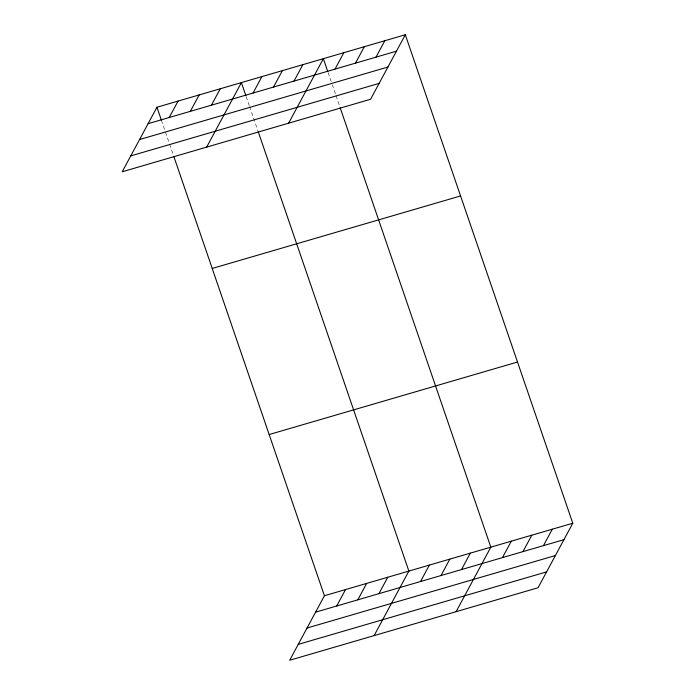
<?xml version="1.0" encoding="UTF-8"?>
<svg xmlns="http://www.w3.org/2000/svg" width="695" height="695" viewBox="0 0 695 695"><rect width="100%" height="100%" fill="white"/><g stroke="black" fill="none" stroke-linecap="round" stroke-linejoin="round"><path stroke-width="0.52" stroke-dasharray="3.48 2.61" d="M328.162 72.697L331.246 81.706M332.28 84.712L335.711 94.72M336.05 95.719L339.829 106.735M246.204 96.622L249.288 105.631M249.635 106.63L257.871 130.66M161.414 120.27L164.845 130.278M165.532 132.285L169.311 143.3M169.658 144.299L173.429 155.315"/><path stroke-width="1.04" d="M405.307 34.75L156.957 107.247L122.216 171.769L370.574 99.263L405.307 34.75L572.784 523.231L538.043 587.753L289.693 660.25L324.426 595.737L572.784 523.231M169.215 117.516L178.068 101.088M190.326 111.348L199.178 94.928M211.436 105.188L220.28 88.76M206.658 147.114L241.391 82.601L245.856 95.615M253.041 93.043L261.885 76.624M273.526 87.066L282.37 70.638M294.02 81.08L302.864 64.661M288.616 123.189L323.349 58.675L327.814 71.689M334.999 69.118L343.843 52.698M355.484 63.141L364.328 46.713M375.978 57.155L384.822 40.736M336.693 605.997L345.537 589.568M357.803 599.837L366.647 583.409M378.914 593.669L387.758 577.25M374.136 635.604L408.868 571.082L258.219 131.659M420.518 581.533L429.362 565.105M441.004 575.547L449.847 559.119M461.497 569.57L470.341 553.142M456.085 611.678L490.826 547.156L340.168 107.734M502.468 557.607L511.32 541.179M522.961 551.622L531.805 535.193M543.447 545.644L552.29 529.216M148.113 123.675L396.463 51.178M139.565 139.547L387.923 67.041M130.764 155.897L379.114 83.391M212.218 268.452L460.577 195.947M269.165 434.531L517.514 362.034M315.582 612.165L563.94 539.659M307.042 628.028L555.392 555.531M298.233 644.378L546.591 571.881M156.957 107.247L161.414 120.27M173.776 156.314L324.426 595.737"/></g></svg>
